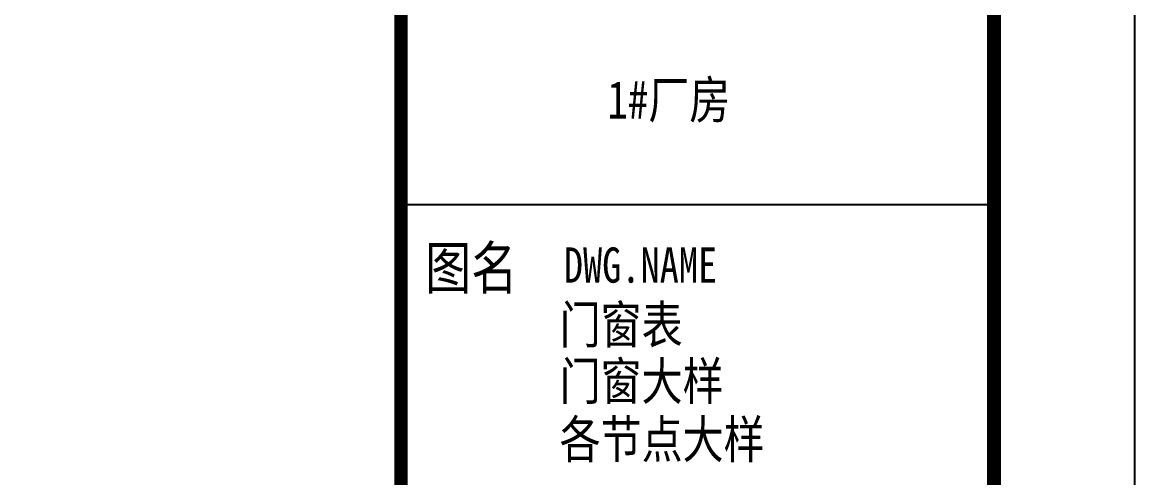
# Model space of a CAD drawing. Extents: x -266287 to 275962, y -324567 to 363765.
# Drawn here: x -162664 to -158715, y 147444 to 149060 of the extents above; entities that cross this region are included whole.
import ezdxf
from ezdxf.enums import TextEntityAlignment as Align

# ---------------------------------------------------------------- set-up
doc = ezdxf.new("R2010")
doc.units = 0
doc.header["$LTSCALE"] = 1000
doc.layers.get('0').update_dxf_attribs({"linetype": 'CONTINUOUS'})
doc.layers.add('0-TK', color=4, linetype='CONTINUOUS')
doc.layers.add('PUB_TITLE', color=4, linetype='CONTINUOUS')
doc.styles.add('-黑体', font='simhei.ttf', dxfattribs={"width": 0.8})

msp = doc.modelspace()

# ---------------------------------------------------------------- linework, layer by layer
at = {"layer": '0-TK'}
msp.add_line((-161319.93203, 148412.9634), (-159215.20461, 148412.9634), dxfattribs=at)
at = {"layer": '0-TK', "const_width": 47.99543}
msp.add_lwpolyline([(-161319.93203, 141009.34124), (-161319.93203, 161009.34124)], dxfattribs=at)
at = {"layer": 'PUB_TITLE'}
msp.add_lwpolyline([(-195865.20461, 140509.34124), (-158715.20461, 140509.34124), (-158715.20461, 161509.34124), (-195865.20461, 161509.34124)], close=True, dxfattribs=at)
msp.add_lwpolyline([(-195865.20461, 140509.34124), (-158715.20461, 140509.34124), (-158715.20461, 161509.34124), (-195865.20461, 161509.34124)], close=True, dxfattribs=at)
at = {"layer": 'PUB_TITLE', "const_width": 50}
msp.add_lwpolyline([(-194615.20461, 141009.34124), (-159215.20461, 141009.34124), (-159215.20461, 161009.34124), (-194615.20461, 161009.34124)], close=True, dxfattribs=at)
msp.add_lwpolyline([(-194615.20461, 141009.34124), (-159215.20461, 141009.34124), (-159215.20461, 161009.34124), (-194615.20461, 161009.34124)], close=True, dxfattribs=at)

# ---------------------------------------------------------------- texts
at = {"style": '-黑体', "width": 0.8}
for s, height, p in [('1#厂房', 133.333333, (-160587.02123, 148784.6219)), ('图名', 150, (-161234.15464, 148188.74256)), ('DWG.NAME', 125, (-160741.61949, 148198.59773)), ('门窗表', 133.333333, (-160756.66275, 147987.05327)), ('门窗大样', 133.333333, (-160756.66275, 147786.82309)), ('各节点大样', 133.333333, (-160756.66275, 147580.32988))]:
    msp.add_text(s, height=height, dxfattribs=at).set_placement(p, align=Align.MIDDLE_LEFT)

doc.saveas('drawing.dxf')
